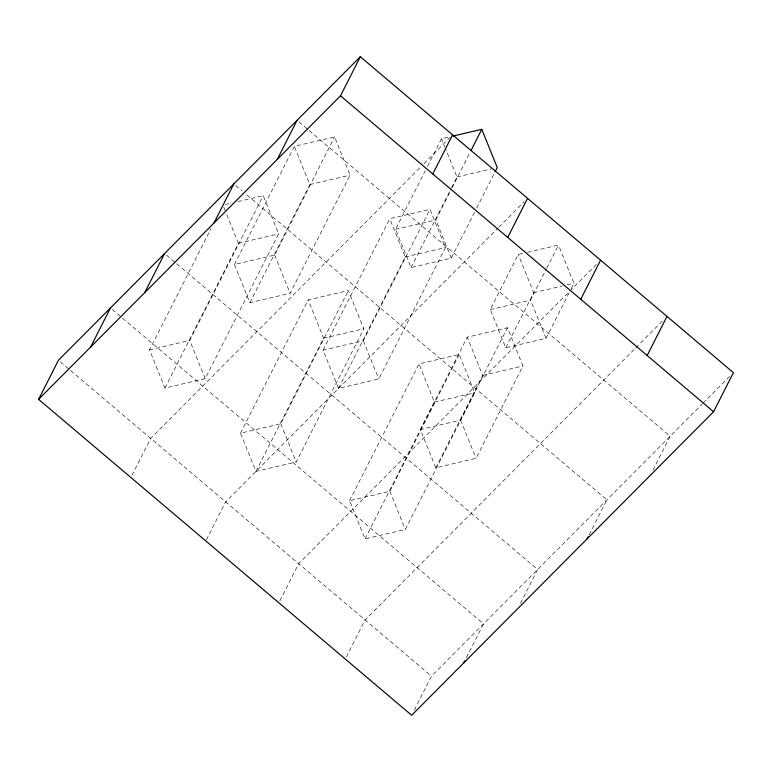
<?xml version="1.0" encoding="UTF-8"?>
<svg xmlns="http://www.w3.org/2000/svg" width="772" height="772" viewBox="0 0 772 772"><rect width="100%" height="100%" fill="white"/><g stroke="black" fill="none" stroke-linecap="round" stroke-linejoin="round"><path stroke-width="0.58" stroke-dasharray="3.86 2.9" d="M237.901 201.579L263.204 195.654L278.663 233.868L205.217 378.637L164.967 388.065L149.507 349.851L210.978 228.676M164.967 388.065L238.413 243.296L226.042 212.725M205.217 378.637L189.758 340.423L263.204 195.654M234.418 264.487L294.344 146.352L334.594 136.934L350.054 175.148L290.127 293.273L249.877 302.701L234.418 264.487L274.668 255.059L334.594 136.934M131.944 475.369L150.694 438.399L420.557 167.09M249.877 302.701L309.813 184.576L294.344 146.352M240.507 433.188L308.096 299.961L348.346 290.533L363.815 328.756L296.226 461.974L255.976 471.402L240.507 433.188L280.757 423.76L348.346 290.533M206.365 539.898L225.656 501.877L498.046 228.02M255.976 471.402L323.565 338.175L308.096 299.961M323.053 350.189L389.744 218.746L429.994 209.318L445.463 247.532L378.772 378.984L338.522 388.403L323.053 350.189L363.303 340.761L429.994 209.318M474.539 212.3L451.282 258.128L411.042 267.556L395.573 229.332L425.314 170.718M427.476 166.453L441.536 138.738L449.584 136.856M338.522 388.403L405.213 256.96L389.744 218.746M411.042 267.556L451.051 188.686M451.591 187.615L456.995 176.962L445.512 148.571M451.282 258.128L435.823 219.914L451.504 189.005M452.045 187.934L469.887 152.769M476.7 208.035L494.543 172.86M279.918 600.674L298.677 563.705L596.38 264.4M349.591 500.69L418.984 363.911L459.234 354.483L474.703 392.707L405.31 529.476L365.06 538.904L349.591 500.69L389.841 491.262L459.234 354.483M420.354 429.55L467.214 337.181L507.465 327.753L522.924 365.976L476.063 458.336L435.813 467.764L420.354 429.55L460.594 420.122L507.465 327.753M365.06 538.904L434.453 402.125L418.984 363.911M569.118 292.81L546.016 338.339L505.766 347.767L490.297 309.553L518.234 254.48L523.985 253.139M435.813 467.764L482.674 375.395L467.214 337.181M346.329 656.914L365.088 619.945L634.941 348.635M505.766 347.767L533.703 292.704L518.234 254.48M546.016 338.339L530.547 300.125L546.122 269.418M546.663 268.357L558.484 245.062L525.134 252.869M571.261 288.574L573.953 283.276L558.484 245.062M414.352 709.979L431.5 676.185L702.202 404.026M466.385 657.667L483.533 623.872L122.266 317.948M520.511 603.25L537.659 569.456L176.46 263.59M589.229 534.687L606.908 499.831L245.708 193.965M653.006 470.042L670.154 436.248L308.954 130.381M423.925 163.703L450.066 137.416M498.886 227.18L524.188 201.743M635.79 347.786L662.772 320.66M703.041 403.177L730.872 375.202M309.813 184.576L350.054 175.148M225.25 204.541L232.15 202.92M456.995 176.962L491.494 168.885M238.413 243.296L278.663 233.868M395.573 229.332L435.823 219.914M405.213 256.96L445.463 247.532M149.507 349.851L189.758 340.423M323.565 338.175L363.815 328.756M533.703 292.704L562.45 285.968M567.053 284.887L573.953 283.276M490.297 309.553L530.547 300.125M482.674 375.395L522.924 365.976M434.453 402.125L474.703 392.707M298.909 121.87L308.047 129.609M235.663 185.454L242.061 190.867M166.414 255.078L175.543 262.818M112.278 309.485L121.358 317.176M60.255 361.807L431.5 676.185M441.536 138.738L445.068 147.481M460.594 420.122L476.063 458.336M363.303 340.761L378.772 378.984M389.841 491.262L405.31 529.476M274.668 255.059L290.127 293.273M223.832 207.263L225.607 211.634M280.757 423.76L296.226 461.974"/><path stroke-width="1.16" d="M38.6 399.346L58.431 360.263L360.321 56.732L733.4 372.654L713.569 411.737L411.679 715.268L38.6 399.346L340.5 95.815L360.321 56.732M90.633 347.024L110.464 307.951M144.76 292.617L164.581 253.534M214.008 222.983L233.839 183.91M277.254 159.399L297.085 120.316M432.774 173.951L452.595 134.868M470.968 150.636L481.776 129.32L453.029 136.046M495.084 171.799L497.245 167.534L481.776 129.32M507.735 237.429L527.556 198.346M580.747 299.256L600.577 260.183M463.711 662.945L464.783 660.842M647.158 355.496L666.989 316.414M587.087 538.904L588.158 536.801M340.5 95.815L713.569 411.737"/></g></svg>
